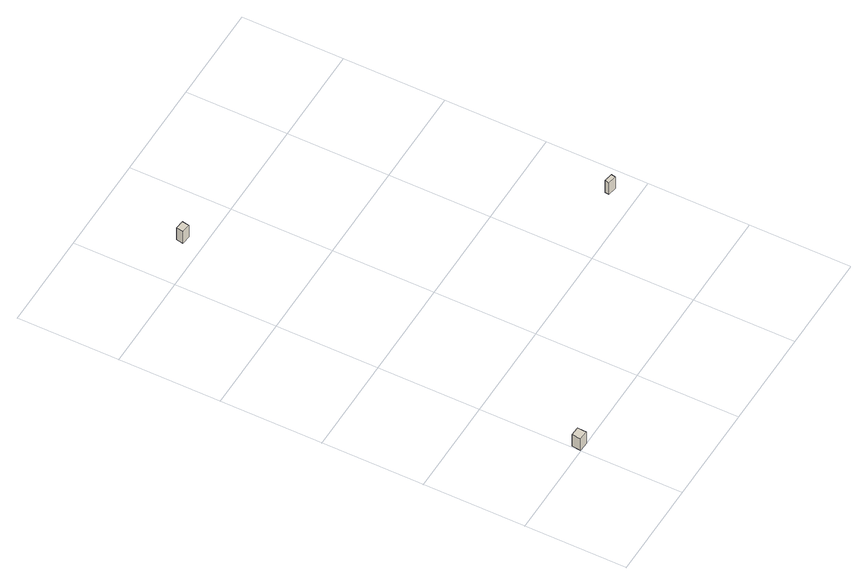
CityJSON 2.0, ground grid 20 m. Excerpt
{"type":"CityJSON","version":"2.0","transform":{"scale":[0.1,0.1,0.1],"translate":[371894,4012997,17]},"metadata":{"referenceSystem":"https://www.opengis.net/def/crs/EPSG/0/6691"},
"CityObjects":{
"building1":{"type":"Building","attributes":{"枝番":1,"利根川水系渡良瀬川洪水浸水想定区域（計画規模）.規模":"L1","利根川水系渡良瀬川洪水浸水想定区域（計画規模）.浸水ランク":"2","利根川水系渡良瀬川洪水浸水想定区域（計画規模）.浸水深":0.86,"利根川水系渡良瀬川洪水浸水想定区域（計画規模）.継続時間":3,"利根川水系渡良瀬川洪水浸水想定区域（想定最大規模）.規模":"L2","利根川水系渡良瀬川洪水浸水想定区域（想定最大規模）.浸水ランク":"2","利根川水系渡良瀬川洪水浸水想定区域（想定最大規模）.浸水深":1.58,"利根川水系渡良瀬川洪水浸水想定区域（想定最大規模）.継続時間":19.2,"利根川水系矢場川洪水浸水想定区域（想定最大規模）.規模":"L2","利根川水系利根川洪水浸水想定区域（計画規模）.規模":"L1","利根川水系利根川洪水浸水想定区域（計画規模）.浸水ランク":"2","利根川水系利根川洪水浸水想定区域（計画規模）.浸水深":1.9,"利根川水系利根川洪水浸水想定区域（想定最大規模）.規模":"L2","利根川水系利根川洪水浸水想定区域（想定最大規模）.浸水ランク":"3","利根川水系利根川洪水浸水想定区域（想定最大規模）.浸水深":4.13,"BuildingDetails.prefecture":"10","BuildingDetails.city":"10207"},"geometry":[{"type":"Solid","lod":"1","boundaries":[[[[0,1,2,3]],[[2,4,5,3]],[[1,6,4,2]],[[0,7,6,1]],[[3,5,7,0]],[[4,6,7,5]]]]}]},
"building2":{"type":"Building","attributes":{"枝番":1,"利根川水系渡良瀬川洪水浸水想定区域（計画規模）.規模":"L1","利根川水系渡良瀬川洪水浸水想定区域（計画規模）.浸水ランク":"2","利根川水系渡良瀬川洪水浸水想定区域（計画規模）.浸水深":0.87,"利根川水系渡良瀬川洪水浸水想定区域（計画規模）.継続時間":3.4,"利根川水系渡良瀬川洪水浸水想定区域（想定最大規模）.規模":"L2","利根川水系渡良瀬川洪水浸水想定区域（想定最大規模）.浸水ランク":"2","利根川水系渡良瀬川洪水浸水想定区域（想定最大規模）.浸水深":1.6,"利根川水系渡良瀬川洪水浸水想定区域（想定最大規模）.継続時間":20.1,"利根川水系矢場川洪水浸水想定区域（想定最大規模）.規模":"L2","利根川水系矢場川洪水浸水想定区域（想定最大規模）.浸水ランク":"1","利根川水系矢場川洪水浸水想定区域（想定最大規模）.浸水深":0.38,"利根川水系利根川洪水浸水想定区域（計画規模）.規模":"L1","利根川水系利根川洪水浸水想定区域（計画規模）.浸水ランク":"2","利根川水系利根川洪水浸水想定区域（計画規模）.浸水深":1.9,"利根川水系利根川洪水浸水想定区域（想定最大規模）.規模":"L2","利根川水系利根川洪水浸水想定区域（想定最大規模）.浸水ランク":"3","利根川水系利根川洪水浸水想定区域（想定最大規模）.浸水深":4.13,"BuildingDetails.prefecture":"10","BuildingDetails.city":"10207"},"geometry":[{"type":"Solid","lod":"1","boundaries":[[[[8,9,10,11]],[[10,12,13,11]],[[9,14,12,10]],[[8,15,14,9]],[[11,13,15,8]],[[12,14,15,13]]]]}]},
"building3":{"type":"Building","attributes":{"枝番":1,"利根川水系渡良瀬川洪水浸水想定区域（計画規模）.規模":"L1","利根川水系渡良瀬川洪水浸水想定区域（計画規模）.浸水ランク":"2","利根川水系渡良瀬川洪水浸水想定区域（計画規模）.浸水深":0.86,"利根川水系渡良瀬川洪水浸水想定区域（計画規模）.継続時間":1,"利根川水系渡良瀬川洪水浸水想定区域（想定最大規模）.規模":"L2","利根川水系渡良瀬川洪水浸水想定区域（想定最大規模）.浸水ランク":"2","利根川水系渡良瀬川洪水浸水想定区域（想定最大規模）.浸水深":1.57,"利根川水系渡良瀬川洪水浸水想定区域（想定最大規模）.継続時間":13.9,"利根川水系矢場川洪水浸水想定区域（想定最大規模）.規模":"L2","利根川水系矢場川洪水浸水想定区域（想定最大規模）.浸水ランク":"1","利根川水系矢場川洪水浸水想定区域（想定最大規模）.浸水深":0.38,"利根川水系利根川洪水浸水想定区域（計画規模）.規模":"L1","利根川水系利根川洪水浸水想定区域（計画規模）.浸水ランク":"2","利根川水系利根川洪水浸水想定区域（計画規模）.浸水深":1.9,"利根川水系利根川洪水浸水想定区域（想定最大規模）.規模":"L2","利根川水系利根川洪水浸水想定区域（想定最大規模）.浸水ランク":"3","利根川水系利根川洪水浸水想定区域（想定最大規模）.浸水深":4.13,"BuildingDetails.prefecture":"10","BuildingDetails.city":"10207"},"geometry":[{"type":"Solid","lod":"1","boundaries":[[[[16,17,18,19]],[[18,20,21,19]],[[17,22,20,18]],[[16,23,22,17]],[[19,21,23,16]],[[20,22,23,21]]]]}]}
},
"vertices":[
[0,1,2],[2,19,2],[20,18,2],[19,0,2],[20,18,32],[19,0,32],[2,19,32],[0,1,32],
[91,835,1],[93,849,1],[111,847,1],[109,833,1],[111,847,31],[109,833,31],[93,849,31],[91,835,31],
[545,246,2],[546,255,2],[564,252,2],[562,243,2],[564,252,32],[562,243,32],[546,255,32],[545,246,32]
]}
